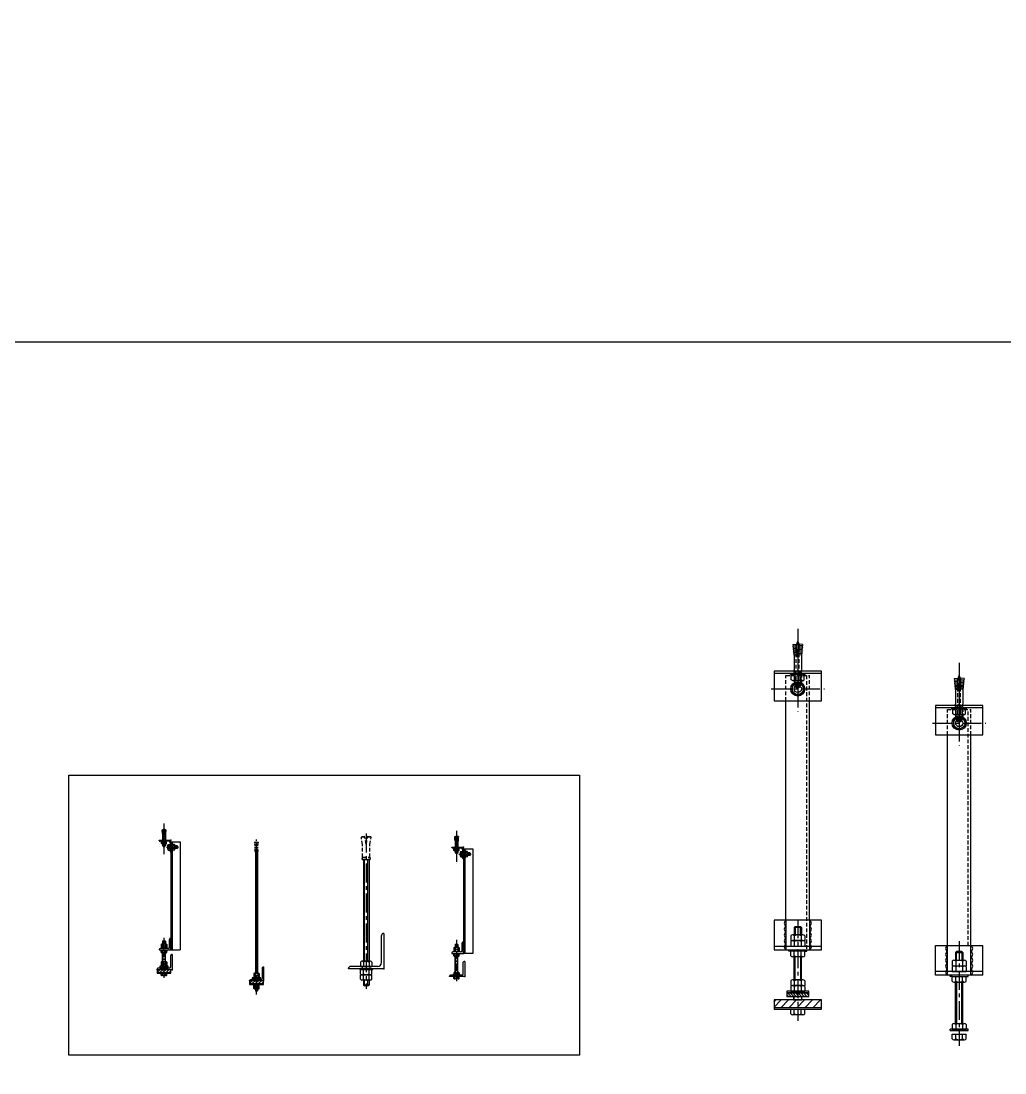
# Model space of a CAD drawing. Header units: inches. Extents: x 107967 to 757940, y -1505 to 368711.
# Drawn here: x 438283 to 480627, y 252920 to 298193 of the extents above; entities that cross this region are included whole.
import ezdxf

# ---------------------------------------------------------------- set-up
doc = ezdxf.new("R2010")
doc.units = ezdxf.units.IN
doc.header["$MEASUREMENT"] = 0
doc.linetypes.add('CENTER', pattern=[50.8, 31.75, -6.35, 6.35, -6.35])
doc.linetypes.add('HIDDEN', pattern=[9.525, 6.35, -3.175])
for name, color, linetype in [('_P11_製品寸法', 9, 'Continuous'), ('_ハッチング', 5, 'Continuous'), ('_吊下地', 40, 'Continuous'), ('_基準', 1, 'CENTER')]:
    doc.layers.add(name, color=color, linetype=linetype)
pattern_1 = [(45, (0, 0), (-2.24506, 2.24506), [])]

# ---------------------------------------------------------------- blocks, each defined once
blk = doc.blocks.new('P18FVBASE01')
at = {"layer": '_吊下地', "color": 0}
for p, q in [((-8.2, 45.4), (-2.8, 45.9)), ((-8.2, 45.4), (-7.9, 42.9)), ((-0.6, 24), (-2.8, 45.9)), ((0.2, 50.5), (-0.3, 50.5)), ((0.6, 24), (2.8, 45.9)), ((8.2, 45.4), (2.8, 45.9)), ((8.2, 45.4), (7.9, 42.9)), ((-20, 0), (30, 0)), ((-20, -1), (-20, 0)), ((-7.9, 42.9), (-2.5, 43.4)), ((-7.7, 40.6), (-2.3, 41.2)), ((-7.7, 40.6), (-7.5, 38.4)), ((-7.5, 38.4), (-2.1, 38.9)), ((-7.2, 36.1), (-1.9, 36.7)), ((-7.2, 36.1), (-7, 33.9)), ((-7, 33.9), (-1.6, 34.4)), ((-6.8, 31.7), (-1.4, 32.2)), ((-6.8, 31.7), (-6.6, 29.4)), ((-6.6, 29.4), (-1.2, 30)), ((-6.3, 27.2), (-1, 27.7)), ((-6.3, 27.2), (-6, 23.7)), ((-6, 23.7), (-6, 2)), ((-0.6, 24), (0.6, 24)), ((6.3, 27.2), (1, 27.7)), ((6.6, 29.4), (1.2, 30)), ((6.8, 31.7), (1.4, 32.2)), ((7, 33.9), (1.6, 34.4)), ((7.2, 36.1), (1.9, 36.7)), ((7.5, 38.4), (2.1, 38.9)), ((7.7, 40.6), (2.3, 41.2)), ((7.9, 42.9), (2.5, 43.4)), ((6.3, 27.2), (6, 23.7)), ((6, 23.7), (6, 2)), ((6.8, 31.7), (6.6, 29.4)), ((7.2, 36.1), (7, 33.9)), ((7.7, 40.6), (7.5, 38.4)), ((30, -50), (30, 0)), ((19.5, -4), (-17, -4)), ((12.5, -4), (-12.5, -4)), ((-12.5, -5.6), (-12.5, -4)), ((12.5, -5.6), (-12.5, -5.6)), ((-11, -14.4), (-11, -5.6)), ((11, -5.6), (-11, -5.6)), ((-9, -15.6), (-11, -14.4)), ((9, -15.6), (-9, -15.6)), ((-6, -15.6), (-6, -22.5)), ((-6, -22.5), (-4.7, -24)), ((6, -22.5), (-6, -22.5)), ((-5.5, -14.4), (-5.5, -5.6)), ((-4.7, -24), (4.7, -24)), ((-3.8, -24.5), (-3.8, -25.9)), ((-3.8, -25.9), (3.7, -25.9)), ((3.2, -24), (-3.3, -24)), ((2.6, -27.5), (-2.6, -27.5)), ((3.7, -24.5), (3.7, -25.9)), ((6, -22.5), (4.7, -24)), ((5.5, -14.4), (5.5, -5.6)), ((6, -15.6), (6, -22.5)), ((9, -15.6), (11, -14.4)), ((11, -14.4), (11, -5.6)), ((12.5, -5.6), (12.5, -4)), ((16.4, -38.8), (16.4, -21.1)), ((18.1, -18.2), (26, -18.2)), ((18.1, -24.1), (26, -24.1)), ((18.1, -35.9), (26, -35.9)), ((18.1, -41.8), (26, -41.8)), ((26, -10.5), (26, -47)), ((26, -41.8), (26, -18.2)), ((30, -7), (70, -7)), ((35, -14.9), (37.4, -14.9)), ((35, -14.9), (35, -45.1)), ((35, -45.1), (37.4, -45.1)), ((37.4, -14.9), (37.4, -45.1)), ((45.3, -18.2), (37.4, -18.2)), ((45.3, -24.1), (37.4, -24.1)), ((45.3, -35.9), (37.4, -35.9)), ((45.3, -41.8), (37.4, -41.8)), ((47, -38.8), (47, -21.1)), ((56.5, -24), (47, -24)), ((58, -25.5), (47, -25.5)), ((47, -34.5), (58, -34.5)), ((56.5, -36), (47, -36)), ((58, -25.5), (56.5, -24)), ((56.5, -36), (56.5, -24)), ((56.5, -36), (58, -34.5)), ((58, -25.5), (58, -34.5)), ((29, -50), (30, -50))]:
    blk.add_line(p, q, dxfattribs=at)
at = {"layer": '_吊下地', "color": 6, "linetype": 'HIDDEN'}
for p, q in [((-6, -1.5), (-6, 2)), ((-2.5, -24), (-2.5, 42.3)), ((2.5, -24), (2.5, 42.3)), ((6, -1.5), (6, 2)), ((-5.3, -4), (-6, -1.5)), ((-6, -1.5), (6, -1.5)), ((-5.3, -4), (-6, -4.4)), ((-6, -4.4), (-6, -15.6)), ((-6, -4.4), (6, -4.4)), ((-5.1, -4.4), (-5.3, -4)), ((-5.1, -15.6), (-5.1, -4.4)), ((-5.1, -23.6), (-5.1, -15.6)), ((5, -4.4), (5.3, -4)), ((5, -15.6), (5, -4.4)), ((5, -23.6), (5, -15.6)), ((5.3, -4), (6, -1.5)), ((5.3, -4), (6, -4.4)), ((6, -4.4), (6, -15.6))]:
    blk.add_line(p, q, dxfattribs=at)
at = {"layer": '_吊下地', "color": 0, "linetype": 'HIDDEN'}
blk.add_line((5.3, -4), (-5.3, -4), dxfattribs=at)
at = {"layer": '_吊下地', "color": 0}
for centre, radius, start, end in [((13.5, 42.3), 16, 149.2465, 178.0085), ((-13.5, 42.3), 16, 1.9915, 30.7535), ((-10.6, 41.5), 3, 343.695, 27.7436), ((-10.1, 37), 3, 343.695, 27.7436), ((-9.7, 32.5), 3, 343.695, 27.7436), ((-9.2, 28), 3, 343.695, 27.7436), ((13.5, 42.3), 16, 178.0085, 180), ((-13.5, 42.3), 16, 0, 1.9915), ((9.2, 28), 3, 152.2564, 196.305), ((9.7, 32.5), 3, 152.2564, 196.305), ((10.1, 37), 3, 152.2564, 196.305), ((10.6, 41.5), 3, 152.2564, 196.305), ((-17, -1), 3, 180, 270), ((-8.2, -11.7), 3.88, 270.0357, 315.0441), ((0, -1.8), 13.8, 246.5734, 293.4266), ((-3.3, -24.5), 0.5, 90, 180), ((0, -24.5), 4, 200.3641, 228.5904), ((0, -24.5), 4, 311.4096, 339.6359), ((3.2, -24.5), 0.5, 0, 90), ((8.2, -11.7), 3.88, 224.9559, 269.9643), ((19.8, -21.1), 3.4, 120.1731, 240.1828), ((27.4, -30), 11, 147.7935, 212.2065), ((19.8, -38.8), 3.4, 119.9952, 240.0049), ((19.5, -10.5), 6.5, 0, 90), ((43.6, -21.1), 3.4, 299.8172, 59.8269), ((36, -30), 11, 327.7935, 32.2065), ((43.6, -38.8), 3.4, 299.9951, 60.0048), ((29, -47), 3, 180, 270)]:
    blk.add_arc(centre, radius, start, end, dxfattribs=at)
for p in [(0, 2), (30, 0), (26, -30), (35, -30)]:
    blk.add_point(p, dxfattribs=at)
at = {"layer": '_基準'}
for p, q in [((0, 72.5), (0, -59.8)), ((10.4, -30), (62.7, -30))]:
    blk.add_line(p, q, dxfattribs=at)
blk = doc.blocks.new('P18FVBASE02')
at = {"layer": '_吊下地'}
h = blk.add_hatch(dxfattribs=at)
h.set_pattern_fill('ANSI31', color=6, scale=2, style=0)
h.set_pattern_definition(pattern_1)
h.paths.add_polyline_path([(18.5, 12), (0, 12), (0, 6), (18.5, 6)])
h.paths.add_polyline_path([(0, 12), (-18.5, 12), (-18.5, 6), (0, 6)])
at = {"layer": '_吊下地', "color": 0}
for p, q in [((17.5, 91), (-15.5, 91)), ((-11.8, 108.5), (-11.8, 100.6)), ((-11.8, 100.6), (11.8, 100.6)), ((-11.8, 98.9), (-11.8, 91)), ((8.8, 110.2), (-8.9, 110.2)), ((8.8, 100.6), (-8.9, 100.6)), ((-4.5, 124.5), (-6, 123)), ((-6, 123), (-6, 110.2)), ((6, 123), (-6, 123)), ((-5.9, 108.5), (-5.9, 100.6)), ((-5.9, 98.9), (-5.9, 91)), ((-4.5, 124.5), (-4.5, 110.2)), ((-4.5, 124.5), (4.5, 124.5)), ((4.5, 110.2), (4.5, 124.5)), ((6, 123), (4.5, 124.5)), ((5.9, 108.5), (5.9, 100.6)), ((5.9, 98.9), (5.9, 91)), ((6, 123), (6, 110.2)), ((11.8, 108.5), (11.8, 100.6)), ((11.8, 98.9), (11.8, 91)), ((24, 97.5), (24, 130.5)), ((30, 135), (28.5, 135)), ((30, 85), (30, 135)), ((-20, 86.5), (-20, 85)), ((-20, 85), (30, 85)), ((-15.1, 85), (15.1, 85)), ((-15.1, 82.6), (-15.1, 85)), ((-11.8, 82.6), (-15.1, 82.6)), ((-11.8, 74.7), (-11.8, 82.6)), ((11.8, 82.6), (-11.8, 82.6)), ((8.8, 73), (-8.9, 73)), ((-6, 34.2), (-6, 73)), ((-5.9, 74.7), (-5.9, 82.6)), ((-4.5, 33.2), (-4.5, 73)), ((4.5, 73), (4.5, 34.2)), ((5.9, 74.7), (5.9, 82.6)), ((6, 34.2), (6, 73)), ((11.8, 74.7), (11.8, 82.6)), ((11.8, 82.6), (15.1, 82.6)), ((15.1, 82.6), (15.1, 85)), ((29, 12.5), (29, 61.5)), ((30, 85), (70, 85)), ((35, 65), (32.5, 65)), ((35, 65), (35, 0)), ((-30, 0), (-30, 2.5)), ((35, 0), (-30, 0)), ((30, 0), (-30, 0)), ((-30, 0), (-30, -15.5)), ((22.5, 6), (-26.5, 6)), ((-11.8, 32.5), (-11.8, 24.6)), ((-11.8, 24.6), (11.8, 24.6)), ((-11.8, 22.9), (-11.8, 15)), ((-11.8, 15), (11.8, 15)), ((8.8, 34.2), (-8.9, 34.2)), ((8.8, 24.6), (-8.9, 24.6)), ((-5.9, 32.5), (-5.9, 24.6)), ((-5.9, 22.9), (-5.9, 15)), ((5.9, 32.5), (5.9, 24.6)), ((5.9, 22.9), (5.9, 15)), ((11.8, 32.5), (11.8, 24.6)), ((11.8, 22.9), (11.8, 15)), ((-30, -12.5), (30, -12.5)), ((-30, -15.5), (30, -15.5)), ((-11.8, -23.4), (-11.8, -15.5)), ((8.8, -25.1), (-8.9, -25.1)), ((-5.9, -23.4), (-5.9, -15.5)), ((5.9, -23.4), (5.9, -15.5)), ((11.8, -23.4), (11.8, -15.5)), ((30, -15.5), (30, 0))]:
    blk.add_line(p, q, dxfattribs=at)
at = {"layer": '_吊下地', "color": 6}
for p, q in [((-30, -3), (-27, 0)), ((-30, -11.9), (-18.1, 0)), ((-18.1, -12.5), (-5.6, 0)), ((6, 5.5), (-6, 5.5)), ((-6, 0.5), (6, 0.5)), ((-4.6, -12.5), (7.9, 0)), ((8.8, -12.5), (21.3, 0)), ((22.3, -12.5), (30, -4.8))]:
    blk.add_line(p, q, dxfattribs=at)
at = {"layer": '_吊下地', "color": 0}
for points in [[(-18.5, 12), (18.5, 12), (18.5, 15), (-18.5, 15)], [(-18.5, 6), (18.5, 6), (18.5, 12), (-18.5, 12)]]:
    blk.add_lwpolyline(points, close=True, dxfattribs=at)
at = {"layer": '_吊下地', "color": 6}
for points in [[(-6, 5.5), (-7, 5.5), (-7, 0.5), (-6, 0.5)], [(7, 5.5), (6, 5.5), (6, 0.5), (7, 0.5)]]:
    blk.add_lwpolyline(points, close=True, dxfattribs=at)
at = {"layer": '_吊下地', "color": 0}
for centre, radius, start, end in [((-15.5, 86.5), 4.5, 90, 180), ((-8.9, 106.8), 3.4, 29.8172, 149.8269), ((-8.9, 97.2), 3.4, 29.8172, 149.8269), ((0, 99.2), 11, 57.7935, 122.2065), ((0, 89.6), 11, 57.7935, 122.2065), ((8.8, 106.8), 3.4, 29.9951, 150.0048), ((8.8, 97.2), 3.4, 29.9951, 150.0048), ((17.5, 97.5), 6.5, 270, 0), ((28.5, 130.5), 4.5, 90, 180), ((32.7, 130), 5.67, 118.0725, 241.9275), ((32.7, 120), 5.67, 118.0725, 241.9275), ((32.7, 110), 5.67, 118.0725, 241.9275), ((32.7, 100), 5.67, 118.0725, 241.9275), ((32.7, 90), 5.67, 118.0725, 241.9275), ((-8.9, 76.4), 3.4, 210.1731, 330.1828), ((0, 84), 11, 237.7935, 302.2065), ((8.8, 76.4), 3.4, 209.9952, 330.0049), ((32.5, 61.5), 3.5, 90, 180), ((-26.5, 2.5), 3.5, 90, 180), ((-8.9, 30.8), 3.4, 29.8172, 149.8269), ((-8.9, 21.2), 3.4, 29.8172, 149.8269), ((0, 23.2), 11, 57.7935, 122.2065), ((0, 13.6), 11, 57.7935, 122.2065), ((8.8, 30.8), 3.4, 29.9951, 150.0048), ((8.8, 21.2), 3.4, 29.9951, 150.0048), ((22.5, 12.5), 6.5, 270, 0), ((-8.9, -21.7), 3.4, 210.1731, 330.1828), ((0, -14.1), 11, 237.7935, 302.2065), ((8.8, -21.7), 3.4, 209.9952, 330.0049)]:
    blk.add_arc(centre, radius, start, end, dxfattribs=at)
for p in [(0, 85), (30, 85), (35, 0)]:
    blk.add_point(p, dxfattribs=at)
at = {"layer": '_基準'}
blk.add_line((0, 136.6), (0, -35.5), dxfattribs=at)
blk = doc.blocks.new('*U313')
at = {"layer": '_吊下地'}
for p, q in [((30, 550), (30, 85)), ((35, 550), (35, 85)), ((70, 550), (70, 85))]:
    blk.add_line(p, q, dxfattribs=at)
for name, p in [('P18FVBASE01', (0, 557)), ('P18FVBASE02', (0, 0))]:
    blk.add_blockref(name, p, dxfattribs=at)
blk = doc.blocks.new('P18FVBASE03')
at = {"layer": '_吊下地', "color": 0}
for p, q in [((-8.2, 45.4), (-2.8, 45.9)), ((-8.2, 45.4), (-7.9, 42.9)), ((-0.6, 24), (-2.8, 45.9)), ((0.3, 50.5), (-0.2, 50.5)), ((0, 57.5), (0, -29.5)), ((0.6, 24), (2.8, 45.9)), ((8.2, 45.4), (2.8, 45.9)), ((8.2, 45.4), (7.9, 42.9)), ((-20, 0), (30, 0)), ((-20, -1), (-20, 0)), ((-7.9, 42.9), (-2.5, 43.4)), ((-7.7, 40.6), (-2.3, 41.2)), ((-7.7, 40.6), (-7.5, 38.4)), ((-7.5, 38.4), (-2.1, 38.9)), ((-7.2, 36.1), (-1.9, 36.7)), ((-7.2, 36.1), (-7, 33.9)), ((-7, 33.9), (-1.6, 34.4)), ((-6.8, 31.7), (-1.4, 32.2)), ((-6.8, 31.7), (-6.6, 29.4)), ((-6.6, 29.4), (-1.2, 30)), ((-6.3, 27.2), (-1, 27.7)), ((-6.3, 27.2), (-6, 23.7)), ((-6, 23.7), (-6, 2)), ((-0.6, 24), (0.6, 24)), ((6.3, 27.2), (1, 27.7)), ((6.6, 29.4), (1.2, 30)), ((6.8, 31.7), (1.4, 32.2)), ((7, 33.9), (1.6, 34.4)), ((7.2, 36.1), (1.9, 36.7)), ((7.5, 38.4), (2.1, 38.9)), ((7.7, 40.6), (2.3, 41.2)), ((7.9, 42.9), (2.5, 43.4)), ((6.3, 27.2), (6, 23.7)), ((6, 23.7), (6, 2)), ((6.8, 31.7), (6.6, 29.4)), ((7.2, 36.1), (7, 33.9)), ((7.7, 40.6), (7.5, 38.4)), ((30, -50), (30, 0)), ((19.5, -4), (-17, -4)), ((12.5, -4), (-12.5, -4)), ((-12.5, -5.6), (-12.5, -4)), ((12.5, -5.6), (-12.5, -5.6)), ((-11, -14.4), (-11, -5.6)), ((11, -5.6), (-11, -5.6)), ((-9, -15.6), (-11, -14.4)), ((9, -15.6), (-9, -15.6)), ((-6, -15.6), (-6, -22.5)), ((-6, -22.5), (-4.7, -24)), ((6, -22.5), (-6, -22.5)), ((-5.5, -14.4), (-5.5, -5.6)), ((-4.7, -24), (4.7, -24)), ((-3.8, -24.5), (-3.8, -25.9)), ((-3.8, -25.9), (3.8, -25.9)), ((3.2, -24), (-3.2, -24)), ((2.6, -27.5), (-2.6, -27.5)), ((3.8, -24.5), (3.8, -25.9)), ((6, -22.5), (4.7, -24)), ((5.5, -14.4), (5.5, -5.6)), ((6, -15.6), (6, -22.5)), ((9, -15.6), (11, -14.4)), ((11, -14.4), (11, -5.6)), ((12.5, -5.6), (12.5, -4)), ((16.4, -38.8), (16.4, -21.1)), ((18.1, -18.2), (26, -18.2)), ((18.1, -24.1), (26, -24.1)), ((18.1, -35.9), (26, -35.9)), ((18.1, -41.8), (26, -41.8)), ((26, -10.5), (26, -47)), ((26, -41.8), (26, -18.2)), ((30, -7), (70, -7)), ((35, -14.9), (37.4, -14.9)), ((35, -14.9), (35, -45.1)), ((35, -45.1), (37.4, -45.1)), ((37.4, -14.9), (37.4, -45.1)), ((45.3, -18.2), (37.4, -18.2)), ((45.3, -24.1), (37.4, -24.1)), ((45.3, -35.9), (37.4, -35.9)), ((45.3, -41.8), (37.4, -41.8)), ((47, -38.8), (47, -21.1)), ((56.5, -24), (47, -24)), ((58, -25.5), (47, -25.5)), ((47, -34.5), (58, -34.5)), ((56.5, -36), (47, -36)), ((58, -25.5), (56.5, -24)), ((56.5, -36), (56.5, -24)), ((56.5, -36), (58, -34.5)), ((58, -25.5), (58, -34.5)), ((29, -50), (30, -50))]:
    blk.add_line(p, q, dxfattribs=at)
at = {"layer": '_吊下地', "color": 6, "linetype": 'HIDDEN'}
for p, q in [((-6, -1.5), (-6, 2)), ((-2.5, -24), (-2.5, 42.3)), ((2.5, -24), (2.5, 42.3)), ((6, -1.5), (6, 2)), ((-5.3, -4), (-6, -1.5)), ((-6, -1.5), (6, -1.5)), ((-5.3, -4), (-6, -4.4)), ((-6, -4.4), (-6, -15.6)), ((-6, -4.4), (6, -4.4)), ((-5.1, -4.4), (-5.3, -4)), ((-5.1, -15.6), (-5.1, -4.4)), ((-5.1, -23.6), (-5.1, -15.6)), ((5, -4.4), (5.3, -4)), ((5, -15.6), (5, -4.4)), ((5, -23.6), (5, -15.6)), ((5.3, -4), (6, -1.5)), ((5.3, -4), (6, -4.4)), ((6, -4.4), (6, -15.6))]:
    blk.add_line(p, q, dxfattribs=at)
at = {"layer": '_吊下地', "color": 0, "linetype": 'HIDDEN'}
blk.add_line((5.3, -4), (-5.3, -4), dxfattribs=at)
at = {"layer": '_吊下地', "color": 0}
for centre, radius, start, end in [((13.5, 42.3), 16, 149.2465, 178.0085), ((-13.5, 42.3), 16, 1.9915, 30.7535), ((-10.6, 41.5), 3, 343.695, 27.7436), ((-10.1, 37), 3, 343.695, 27.7436), ((-9.7, 32.5), 3, 343.695, 27.7436), ((-9.2, 28), 3, 343.695, 27.7436), ((13.5, 42.3), 16, 178.0085, 180), ((-13.5, 42.3), 16, 0, 1.9915), ((9.2, 28), 3, 152.2564, 196.305), ((9.7, 32.5), 3, 152.2564, 196.305), ((10.1, 37), 3, 152.2564, 196.305), ((10.6, 41.5), 3, 152.2564, 196.305), ((-17, -1), 3, 180, 270), ((-8.2, -11.7), 3.88, 270.0357, 315.0441), ((0, -1.8), 13.8, 246.5734, 293.4266), ((-3.2, -24.5), 0.5, 90, 180), ((0, -24.5), 4, 200.3641, 228.5904), ((0, -24.5), 4, 311.4096, 339.6359), ((3.2, -24.5), 0.5, 0, 90), ((8.2, -11.7), 3.88, 224.9559, 269.9643), ((19.8, -21.1), 3.4, 120.1731, 240.1828), ((27.4, -30), 11, 147.7935, 212.2065), ((19.8, -38.8), 3.4, 119.9952, 240.0049), ((19.5, -10.5), 6.5, 0, 90), ((43.6, -21.1), 3.4, 299.8172, 59.8269), ((36, -30), 11, 327.7935, 32.2065), ((43.6, -38.8), 3.4, 299.9951, 60.0048), ((29, -47), 3, 180, 270)]:
    blk.add_arc(centre, radius, start, end, dxfattribs=at)
for p in [(0, 0), (30, 0), (26, -30), (35, -30)]:
    blk.add_point(p, dxfattribs=at)
at = {"layer": '_基準'}
for p, q in [((0, 70), (0, -70)), ((10.4, -30), (62.7, -30))]:
    blk.add_line(p, q, dxfattribs=at)
blk = doc.blocks.new('FVBASE04')
at = {"layer": '_吊下地', "color": 0}
for p, q in [((-4.5, 140), (-6, 138.5)), ((-6, 138.5), (-6, 125.2)), ((6, 138.5), (-6, 138.5)), ((-4.5, 140), (-4.5, 125.2)), ((-4.5, 140), (4.5, 140)), ((4.5, 125.2), (4.5, 140)), ((6, 138.5), (4.5, 140)), ((6, 138.5), (6, 125.2)), ((24, 112.5), (24, 145.5)), ((30, 150), (28.5, 150)), ((30, 100), (30, 150)), ((-20, 101.5), (-20, 100)), ((-20, 100), (30, 100)), ((17.5, 106), (-15.5, 106)), ((-15.1, 100), (15.1, 100)), ((-15.1, 97.6), (-15.1, 100)), ((-11.8, 97.6), (-15.1, 97.6)), ((-11.8, 123.5), (-11.8, 115.6)), ((11.8, 115.6), (-11.8, 115.6)), ((-11.8, 113.9), (-11.8, 106)), ((11.8, 106), (-11.8, 106)), ((-11.8, 89.7), (-11.8, 97.6)), ((11.8, 97.6), (-11.8, 97.6)), ((8.8, 125.2), (-8.9, 125.2)), ((8.8, 115.6), (-8.9, 115.6)), ((-5.9, 123.5), (-5.9, 115.6)), ((-5.9, 113.9), (-5.9, 106)), ((-5.9, 89.7), (-5.9, 97.6)), ((5.9, 123.5), (5.9, 115.6)), ((5.9, 113.9), (5.9, 106)), ((5.9, 89.7), (5.9, 97.6)), ((11.8, 123.5), (11.8, 115.6)), ((11.8, 113.9), (11.8, 106)), ((11.8, 89.7), (11.8, 97.6)), ((11.8, 97.6), (15.1, 97.6)), ((15.1, 97.6), (15.1, 100)), ((70, 100), (30, 100)), ((8.8, 88), (-8.9, 88)), ((-6, 18), (-6, 88)), ((-4.5, 18), (-4.5, 88)), ((4.5, 88), (4.5, 18)), ((6, 18), (6, 88)), ((29, 12.5), (29, 61.5)), ((35, 65), (32.5, 65)), ((35, 65), (35, 0)), ((-30, 0), (-30, 2.5)), ((35, 0), (-30, 0)), ((22.5, 6), (-26.5, 6)), ((-15.1, 8.4), (15.1, 8.4)), ((-15.1, 6), (-15.1, 8.4)), ((15.1, 6), (-15.1, 6)), ((-11.8, 16.3), (-11.8, 8.4)), ((11.8, 8.4), (-11.8, 8.4)), ((8.8, 18), (-8.9, 18)), ((-5.9, 16.3), (-5.9, 8.4)), ((5.9, 16.3), (5.9, 8.4)), ((11.8, 16.3), (11.8, 8.4)), ((15.1, 6), (15.1, 8.4)), ((-11.8, -7.9), (-11.8, 0)), ((8.8, -9.6), (-8.9, -9.6)), ((-5.9, -7.9), (-5.9, 0)), ((5.9, -7.9), (5.9, 0)), ((11.8, -7.9), (11.8, 0))]:
    blk.add_line(p, q, dxfattribs=at)
for centre, radius, start, end in [((28.5, 145.5), 4.5, 90, 180), ((32.7, 145), 5.67, 118.0725, 241.9275), ((32.7, 135), 5.67, 118.0725, 241.9275), ((-15.5, 101.5), 4.5, 90, 180), ((-8.9, 121.8), 3.4, 29.8172, 149.8269), ((-8.9, 112.2), 3.4, 29.8172, 149.8269), ((0, 114.2), 11, 57.7935, 122.2065), ((0, 104.6), 11, 57.7935, 122.2065), ((8.8, 121.8), 3.4, 29.9951, 150.0048), ((8.8, 112.2), 3.4, 29.9951, 150.0048), ((17.5, 112.5), 6.5, 270, 0), ((32.7, 125), 5.67, 118.0725, 241.9275), ((32.7, 115), 5.67, 118.0725, 241.9275), ((32.7, 105), 5.67, 118.0725, 241.9275), ((-8.9, 91.4), 3.4, 210.1731, 330.1828), ((0, 99), 11, 237.7935, 302.2065), ((8.8, 91.4), 3.4, 209.9952, 330.0049), ((32.5, 61.5), 3.5, 90, 180), ((-26.5, 2.5), 3.5, 90, 180), ((-8.9, 14.6), 3.4, 29.8172, 149.8269), ((0, 7), 11, 57.7935, 122.2065), ((8.8, 14.6), 3.4, 29.9951, 150.0048), ((22.5, 12.5), 6.5, 270, 0), ((-8.9, -6.2), 3.4, 210.1731, 330.1828), ((0, 1.4), 11, 237.7935, 302.2065), ((8.8, -6.2), 3.4, 209.9952, 330.0049)]:
    blk.add_arc(centre, radius, start, end, dxfattribs=at)
for p in [(0, 97.6), (30, 100), (0, 0), (35, 0)]:
    blk.add_point(p, dxfattribs=at)
at = {"layer": '_基準'}
blk.add_line((0, 157.6), (0, -20), dxfattribs=at)
blk = doc.blocks.new('*U316')
at = {"layer": '_吊下地'}
for p, q in [((30, 550), (30, 100)), ((35, 550), (35, 100)), ((70, 550), (70, 100))]:
    blk.add_line(p, q, dxfattribs=at)
for name, p in [('P18FVBASE03', (0, 557)), ('FVBASE04', (0, 0))]:
    blk.add_blockref(name, p, dxfattribs=at)
blk = doc.blocks.new('FVBASE05')
at = {"layer": '_吊下地', "color": 0, "linetype": 'HIDDEN'}
for p, q in [((-8.2, 37.8), (-7.4, 39)), ((-8.2, 37.8), (-2.6, 38.8)), ((-6, 25.5), (-8.2, 37.8)), ((-7.4, 39), (-2.7, 39.8)), ((-7, 1), (7, 1)), ((-7, 0), (-7, 1)), ((-6, 4), (-6, 25.5)), ((-6, 4), (6, 4)), ((-0.3, 26), (-2.7, 39.8)), ((-0.3, 26), (0.3, 26)), ((0.3, 26), (2.7, 39.8)), ((2.6, 38.8), (8.2, 37.8)), ((2.7, 39.8), (7.4, 39)), ((6, 25.5), (8.2, 37.8)), ((6, 4), (6, 25.5)), ((7, 0), (7, 1)), ((7.4, 39), (8.2, 37.8))]:
    blk.add_line(p, q, dxfattribs=at)
at = {"layer": '_吊下地', "color": 0}
blk.add_line((-7, 0), (7, 0), dxfattribs=at)
at = {"layer": '_吊下地', "color": 0, "linetype": 'HIDDEN'}
for centre, start, end in [((-11.6, 4.2), 325.2699, 357.8602), ((11.6, 4.2), 182.1398, 214.7301)]:
    blk.add_arc(centre, 5.64, start, end, dxfattribs=at)
blk = doc.blocks.new('FVBASE06')
at = {"layer": '_吊下地'}
h = blk.add_hatch(dxfattribs=at)
h.set_pattern_fill('ANSI31', color=6, scale=2, style=0)
h.set_pattern_definition(pattern_1)
h.paths.add_polyline_path([(18.5, 10), (0, 10), (0, 4), (18.5, 4)])
h.paths.add_polyline_path([(0, 10), (-18.5, 10), (-18.5, 4), (0, 4)])
at = {"layer": '_吊下地', "color": 0}
for p, q in [((26, 10.5), (26, 56.5)), ((30, 60), (29.5, 60)), ((30, 60), (30, 0)), ((-30, 0), (-30, 0.5)), ((30, 0), (-30, 0)), ((30, 0), (-30, 0)), ((-30, 0), (-30, -15.5)), ((19.5, 4), (-26.5, 4)), ((-11.8, 30.5), (-11.8, 22.6)), ((-11.8, 22.6), (11.8, 22.6)), ((-11.8, 20.9), (-11.8, 13)), ((-11.8, 13), (11.8, 13)), ((8.8, 32.2), (-8.9, 32.2)), ((8.8, 22.6), (-8.9, 22.6)), ((6, 4), (-6, 4)), ((-6, 0), (6, 0)), ((-5.9, 30.5), (-5.9, 22.6)), ((-5.9, 20.9), (-5.9, 13)), ((5.9, 30.5), (5.9, 22.6)), ((5.9, 20.9), (5.9, 13)), ((11.8, 30.5), (11.8, 22.6)), ((11.8, 20.9), (11.8, 13)), ((30, -15.5), (30, 0)), ((-30, -12.5), (30, -12.5)), ((-30, -15.5), (30, -15.5)), ((-11.8, -23.4), (-11.8, -15.5)), ((-11.8, -33), (-11.8, -25.1)), ((-11.8, -25.1), (11.8, -25.1)), ((8.8, -25.1), (-8.9, -25.1)), ((8.8, -34.7), (-8.9, -34.7)), ((-5.9, -23.4), (-5.9, -15.5)), ((-5.9, -33), (-5.9, -25.1)), ((-4.8, -34.7), (-4.8, -43.7)), ((4.8, -43.7), (-4.8, -43.7)), ((-4.8, -43.7), (-2.9, -44.7)), ((-2.9, -44.7), (-2.9, -34.7)), ((2.9, -44.7), (-2.9, -44.7)), ((2.9, -44.7), (2.9, -34.7)), ((2.9, -44.7), (4.8, -43.7)), ((4.8, -34.7), (4.8, -43.7)), ((5.9, -23.4), (5.9, -15.5)), ((5.9, -33), (5.9, -25.1)), ((11.8, -23.4), (11.8, -15.5)), ((11.8, -33), (11.8, -25.1))]:
    blk.add_line(p, q, dxfattribs=at)
at = {"layer": '_吊下地', "color": 6}
for p, q in [((-30, -3), (-27, 0)), ((-30, -11.9), (-18.1, 0)), ((-18.1, -12.5), (-5.6, 0)), ((-4.6, -12.5), (7.9, 0)), ((8.8, -12.5), (21.3, 0)), ((22.3, -12.5), (30, -4.8))]:
    blk.add_line(p, q, dxfattribs=at)
at = {"layer": '_吊下地', "color": 0}
for points in [[(-18.5, 10), (18.5, 10), (18.5, 13), (-18.5, 13)], [(-18.5, 4), (18.5, 4), (18.5, 10), (-18.5, 10)]]:
    blk.add_lwpolyline(points, close=True, dxfattribs=at)
at = {"layer": '_吊下地', "color": 6}
for points in [[(-6, 4), (-7, 4), (-7, 0), (-6, 0)], [(7, 4), (6, 4), (6, 0), (7, 0)]]:
    blk.add_lwpolyline(points, close=True, dxfattribs=at)
at = {"layer": '_吊下地', "color": 0}
for centre, radius, start, end in [((29.5, 56.5), 3.5, 90, 180), ((-26.5, 0.5), 3.5, 90, 180), ((-8.9, 28.8), 3.4, 29.8172, 149.8269), ((-8.9, 19.2), 3.4, 29.8172, 149.8269), ((0, 21.2), 11, 57.7935, 122.2065), ((0, 11.6), 11, 57.7935, 122.2065), ((8.8, 28.8), 3.4, 29.9951, 150.0048), ((8.8, 19.2), 3.4, 29.9951, 150.0048), ((19.5, 10.5), 6.5, 270, 0), ((-8.9, -21.7), 3.4, 210.1731, 330.1828), ((-8.9, -31.3), 3.4, 210.1731, 330.1828), ((0, -14.1), 11, 237.7935, 302.2065), ((0, -23.7), 11, 237.7935, 302.2065), ((8.8, -21.7), 3.4, 209.9952, 330.0049), ((8.8, -31.3), 3.4, 209.9952, 330.0049)]:
    blk.add_arc(centre, radius, start, end, dxfattribs=at)
blk.add_point((30, 0), dxfattribs=at)
blk = doc.blocks.new('*U314')
at = {"layer": '_吊下地'}
for p, q in [((-4.8, 557), (-4.8, 32.2)), ((-2.9, 32.2), (-2.9, 557)), ((2.9, 32.2), (2.9, 557)), ((4.8, 557), (4.8, 32.2))]:
    blk.add_line(p, q, dxfattribs=at)
at = {"layer": '_基準'}
blk.add_line((0, -59.1), (0, 607.3), dxfattribs=at)
at = {"layer": '_吊下地'}
for name, p in [('FVBASE05', (0, 557)), ('FVBASE06', (0, 0))]:
    blk.add_blockref(name, p, dxfattribs=at)
blk = doc.blocks.new('FVBASE07')
at = {"layer": '_吊下地', "color": 0, "linetype": 'HIDDEN'}
for p, q in [((-8.2, 37.8), (-7.4, 39)), ((-8.2, 37.8), (-2.6, 38.8)), ((-6, 25.5), (-8.2, 37.8)), ((-7.4, 39), (-2.7, 39.8)), ((-0.3, 26), (-2.7, 39.8)), ((0.3, 26), (2.7, 39.8)), ((2.6, 38.8), (8.2, 37.8)), ((2.7, 39.8), (7.4, 39)), ((6, 25.5), (8.2, 37.8)), ((7.4, 39), (8.2, 37.8)), ((-6, 4), (-6, 25.5)), ((-0.3, 26), (0.3, 26)), ((6, 4), (6, 25.5)), ((-7, 1), (7, 1)), ((-7, 0), (-7, 1)), ((-6, 4), (6, 4)), ((7, 0), (7, 1))]:
    blk.add_line(p, q, dxfattribs=at)
at = {"layer": '_吊下地', "color": 0}
blk.add_line((-7, 0), (7, 0), dxfattribs=at)
at = {"layer": '_吊下地', "color": 0, "linetype": 'HIDDEN'}
for centre, start, end in [((-11.6, 4.2), 325.2699, 357.8602), ((11.6, 4.2), 182.1398, 214.7301)]:
    blk.add_arc(centre, 5.64, start, end, dxfattribs=at)
blk = doc.blocks.new('FVBASE08')
at = {"layer": '_吊下地', "color": 0}
for p, q in [((-9.5, 11.3), (-9.5, 4)), ((-9.5, 4), (9.5, 4)), ((6.6, 4), (-8.9, 4)), ((7.1, 13), (-7.3, 13)), ((6, 4), (-6, 4)), ((-6, 0), (6, 0)), ((-4.7, 11.3), (-4.7, 4)), ((4.8, 11.3), (4.8, 4)), ((9.5, 11.3), (9.5, 4)), ((-9.5, -8.3), (-9.5, -1)), ((-9.5, -1), (9.5, -1)), ((-9.5, -17.3), (-9.5, -10)), ((-9.5, -10), (9.5, -10)), ((8.8, -10), (-8.9, -10)), ((-4.7, -8.3), (-4.7, -1)), ((-4.7, -17.3), (-4.7, -10)), ((4.8, -8.3), (4.8, -1)), ((4.8, -17.3), (4.8, -10)), ((9.5, -8.3), (9.5, -1)), ((9.5, -17.3), (9.5, -10)), ((7.1, -19), (-7.3, -19)), ((-4.8, -19), (-4.8, -28)), ((4.8, -28), (-4.8, -28)), ((-4.8, -28), (-2.9, -29)), ((-2.9, -29), (-2.9, -19)), ((2.9, -29), (-2.9, -29)), ((2.9, -29), (2.9, -19)), ((2.9, -29), (4.8, -28)), ((4.8, -19), (4.8, -28))]:
    blk.add_line(p, q, dxfattribs=at)
for points in [[(-11, -1), (11, -1), (11, 0), (-11, 0)], [(-6, 4), (-7, 4), (-7, 0), (-6, 0)], [(7, 4), (6, 4), (6, 0), (7, 0)]]:
    blk.add_lwpolyline(points, close=True, dxfattribs=at)
for centre, radius, start, end in [((-7.1, 10.5), 2.51, 18.5848, 160.974), ((0, 5.5), 7.49, 50.6124, 129.3876), ((7.1, 10.5), 2.51, 18.8053, 161.1947), ((-7.1, -7.5), 2.51, 199.026, 341.4152), ((-7.1, -16.5), 2.51, 199.026, 341.4152), ((0, -2.5), 7.49, 230.6124, 309.3876), ((0, -11.5), 7.49, 230.6124, 309.3876), ((7.1, -7.5), 2.51, 198.8053, 341.1947), ((7.1, -16.5), 2.51, 198.8053, 341.1947)]:
    blk.add_arc(centre, radius, start, end, dxfattribs=at)
blk = doc.blocks.new('*U315')
at = {"layer": '_吊下地'}
for p, q in [((-4.8, 185), (-4.8, 54.2)), ((-2.9, 54.2), (-2.9, 185)), ((2.9, 54.2), (2.9, 185)), ((4.8, 185), (4.8, 54.2)), ((-4.8, 54.2), (-4.8, 13)), ((-2.9, 13), (-2.9, 54.2)), ((2.9, 14.2), (2.9, 60)), ((2.9, 13), (2.9, 54.2)), ((4.8, 60), (4.8, 14.2)), ((4.8, 54.2), (4.8, 13)), ((26, 10.5), (26, 56.5)), ((30, 60), (29.5, 60)), ((30, 60), (30, 0)), ((30, 0), (-30, 0)), ((30, 0), (-30, 0)), ((19.5, 4), (-26.5, 4))]:
    blk.add_line(p, q, dxfattribs=at)
at = {"layer": '_吊下地', "color": 0}
for p, q in [((-4.8, 60), (-4.8, 14.2)), ((-2.9, 14.2), (-2.9, 60)), ((-30, 0), (-30, 0.5))]:
    blk.add_line(p, q, dxfattribs=at)
at = {"layer": '_吊下地'}
for centre, radius, start, end in [((29.5, 56.5), 3.5, 90, 180), ((-26.5, 0.5), 3.5, 90, 180), ((19.5, 10.5), 6.5, 270, 0)]:
    blk.add_arc(centre, radius, start, end, dxfattribs=at)
blk.add_point((30, 0), dxfattribs=at)
at = {"layer": '_基準'}
blk.add_line((0, 229), (0, -34), dxfattribs=at)
at = {"layer": '_吊下地'}
for name, p in [('FVBASE07', (0, 185)), ('FVBASE08', (0, 0))]:
    blk.add_blockref(name, p, dxfattribs=at)
blk = doc.blocks.new('FVBASE20')
at = {"layer": '_吊下地'}
h = blk.add_hatch(dxfattribs=at)
h.set_pattern_fill('ANSI31', color=6, scale=2, angle=90, style=0)
h.set_pattern_definition([(135, (0, 0), (-2.24506, -2.24506), [])])
h.paths.add_polyline_path([(18.5, 12), (0, 12), (0, 6), (18.5, 6)])
h.paths.add_polyline_path([(0, 12), (-18.5, 12), (-18.5, 6), (0, 6)])
at = {"layer": '_吊下地', "color": 0}
for p, q in [((40, 135), (-40, 135)), ((-40, 135), (-40, 85)), ((-20, 135), (-20, 85)), ((20, 135), (20, 85)), ((40, 85), (40, 135)), ((-11.8, 108.5), (-11.8, 100.6)), ((8.8, 110.2), (-8.9, 110.2)), ((-4.5, 124.5), (-6, 123)), ((-6, 123), (-6, 110.2)), ((6, 123), (-6, 123)), ((-5.9, 108.5), (-5.9, 100.6)), ((-4.5, 124.5), (-4.5, 110.2)), ((-4.5, 124.5), (4.5, 124.5)), ((4.5, 110.2), (4.5, 124.5)), ((6, 123), (4.5, 124.5)), ((5.9, 108.5), (5.9, 100.6)), ((6, 123), (6, 110.2)), ((11.8, 108.5), (11.8, 100.6)), ((-40, 91), (40, 91)), ((-11.8, 100.6), (11.8, 100.6)), ((-11.8, 98.9), (-11.8, 91)), ((8.8, 100.6), (-8.9, 100.6)), ((-5.9, 98.9), (-5.9, 91)), ((5.9, 98.9), (5.9, 91)), ((11.8, 98.9), (11.8, 91)), ((-40, 85), (40, 85)), ((-15.1, 85), (15.1, 85)), ((-15.1, 82.6), (-15.1, 85)), ((-11.8, 82.6), (-15.1, 82.6)), ((-11.8, 74.7), (-11.8, 82.6)), ((11.8, 82.6), (-11.8, 82.6)), ((8.8, 73), (-8.9, 73)), ((-6, 34.2), (-6, 73)), ((-5.9, 74.7), (-5.9, 82.6)), ((-4.5, 33.2), (-4.5, 73)), ((4.5, 73), (4.5, 34.2)), ((5.9, 74.7), (5.9, 82.6)), ((6, 34.2), (6, 73)), ((11.8, 74.7), (11.8, 82.6)), ((11.8, 82.6), (15.1, 82.6)), ((15.1, 82.6), (15.1, 85)), ((-11.8, 32.5), (-11.8, 24.6)), ((-11.8, 24.6), (11.8, 24.6)), ((-11.8, 22.9), (-11.8, 15)), ((8.8, 34.2), (-8.9, 34.2)), ((8.8, 24.6), (-8.9, 24.6)), ((-5.9, 32.5), (-5.9, 24.6)), ((-5.9, 22.9), (-5.9, 15)), ((5.9, 32.5), (5.9, 24.6)), ((5.9, 22.9), (5.9, 15)), ((11.8, 32.5), (11.8, 24.6)), ((11.8, 22.9), (11.8, 15)), ((40, 0), (-40, 0)), ((-40, 0), (-40, -15.5)), ((-11.8, 15), (11.8, 15)), ((-40, -12.5), (40, -12.5)), ((-40, -15.5), (40, -15.5)), ((-11.8, -23.4), (-11.8, -15.5)), ((-5.9, -23.4), (-5.9, -15.5)), ((5.9, -23.4), (5.9, -15.5)), ((11.8, -23.4), (11.8, -15.5)), ((40, -15.5), (40, 0)), ((8.8, -25.1), (-8.9, -25.1))]:
    blk.add_line(p, q, dxfattribs=at)
at = {"layer": '_吊下地', "color": 6}
for p, q in [((-40, -3), (-37, 0)), ((-40, -11.9), (-28.1, 0)), ((-28.1, -12.5), (-15.6, 0)), ((-14.6, -12.5), (-2.1, 0)), ((6, 5.5), (-6, 5.5)), ((-6, 0.5), (6, 0.5)), ((-1.2, -12.5), (11.3, 0)), ((12.3, -12.5), (24.8, 0)), ((25.8, -12.5), (38.3, 0)), ((39.3, -12.5), (40, -11.8))]:
    blk.add_line(p, q, dxfattribs=at)
at = {"layer": '_吊下地', "color": 0}
for points in [[(-18.5, 12), (18.5, 12), (18.5, 15), (-18.5, 15)], [(-18.5, 6), (18.5, 6), (18.5, 12), (-18.5, 12)]]:
    blk.add_lwpolyline(points, close=True, dxfattribs=at)
at = {"layer": '_吊下地', "color": 6}
for points in [[(-6, 5.5), (-7, 5.5), (-7, 0.5), (-6, 0.5)], [(7, 5.5), (6, 5.5), (6, 0.5), (7, 0.5)]]:
    blk.add_lwpolyline(points, close=True, dxfattribs=at)
at = {"layer": '_吊下地', "color": 0}
for centre, radius, start, end in [((-17.3, 130), 5.67, 118.0725, 241.9275), ((-17.3, 120), 5.67, 118.0725, 241.9275), ((17.3, 130), 5.67, 298.0725, 61.9275), ((17.3, 120), 5.67, 298.0725, 61.9275), ((-17.3, 110), 5.67, 118.0725, 241.9275), ((-8.9, 106.8), 3.4, 29.8172, 149.8269), ((0, 99.2), 11, 57.7935, 122.2065), ((8.8, 106.8), 3.4, 29.9951, 150.0048), ((17.3, 110), 5.67, 298.0725, 61.9275), ((-17.3, 100), 5.67, 118.0725, 241.9275), ((-17.3, 90), 5.67, 118.0725, 241.9275), ((-8.9, 97.2), 3.4, 29.8172, 149.8269), ((0, 89.6), 11, 57.7935, 122.2065), ((8.8, 97.2), 3.4, 29.9951, 150.0048), ((17.3, 100), 5.67, 298.0725, 61.9275), ((17.3, 90), 5.67, 298.0725, 61.9275), ((-8.9, 76.4), 3.4, 210.1731, 330.1828), ((0, 84), 11, 237.7935, 302.2065), ((8.8, 76.4), 3.4, 209.9952, 330.0049), ((-8.9, 30.8), 3.4, 29.8172, 149.8269), ((-8.9, 21.2), 3.4, 29.8172, 149.8269), ((0, 23.2), 11, 57.7935, 122.2065), ((0, 13.6), 11, 57.7935, 122.2065), ((8.8, 30.8), 3.4, 29.9951, 150.0048), ((8.8, 21.2), 3.4, 29.9951, 150.0048), ((-8.9, -21.7), 3.4, 210.1731, 330.1828), ((0, -14.1), 11, 237.7935, 302.2065), ((8.8, -21.7), 3.4, 209.9952, 330.0049)]:
    blk.add_arc(centre, radius, start, end, dxfattribs=at)
for p in [(0, 135), (0, 85)]:
    blk.add_point(p, dxfattribs=at)
at = {"layer": '_基準'}
blk.add_line((0, 136.6), (0, -35.5), dxfattribs=at)
blk = doc.blocks.new('FVBASE21')
at = {"layer": '_吊下地', "color": 0}
for p, q in [((0, 57.5), (0, -29.5)), ((-8.2, 45.4), (-2.8, 45.9)), ((-8.2, 45.4), (-7.9, 42.9)), ((-7.9, 42.9), (-2.5, 43.4)), ((-7.7, 40.6), (-2.3, 41.2)), ((-7.7, 40.6), (-7.5, 38.4)), ((-7.5, 38.4), (-2.1, 38.9)), ((-7.2, 36.1), (-1.9, 36.7)), ((-7.2, 36.1), (-7, 33.9)), ((-0.6, 24), (-2.8, 45.9)), ((-0.3, 50.5), (0.2, 50.5)), ((0.6, 24), (2.8, 45.9)), ((7.2, 36.1), (1.9, 36.7)), ((7.5, 38.4), (2.1, 38.9)), ((7.7, 40.6), (2.3, 41.2)), ((7.9, 42.9), (2.5, 43.4)), ((8.2, 45.4), (2.8, 45.9)), ((7.2, 36.1), (7, 33.9)), ((7.7, 40.6), (7.5, 38.4)), ((8.2, 45.4), (7.9, 42.9)), ((-7, 33.9), (-1.6, 34.4)), ((-6.8, 31.7), (-1.4, 32.2)), ((-6.8, 31.7), (-6.6, 29.4)), ((-6.6, 29.4), (-1.2, 30)), ((-6.3, 27.2), (-1, 27.7)), ((-6.3, 27.2), (-6, 23.7)), ((-6, 23.7), (-6, 2)), ((0.6, 24), (-0.6, 24)), ((6.3, 27.2), (1, 27.7)), ((6.6, 29.4), (1.2, 30)), ((6.8, 31.7), (1.4, 32.2)), ((7, 33.9), (1.6, 34.4)), ((6.3, 27.2), (6, 23.7)), ((6, 23.7), (6, 2)), ((6.8, 31.7), (6.6, 29.4)), ((40, 0), (-40, 0)), ((-40, 0), (-40, -50)), ((40, -50), (40, 0)), ((40, -4), (-40, -4)), ((-12.5, -4), (12.5, -4)), ((-12.5, -5.6), (-12.5, -4)), ((-12.5, -5.6), (12.5, -5.6)), ((-11, -14.4), (-11, -5.6)), ((-11, -5.6), (11, -5.6)), ((-9, -15.6), (-11, -14.4)), ((-9, -15.6), (9, -15.6)), ((-6, -15.6), (-6, -22.5)), ((-5.5, -14.4), (-5.5, -5.6)), ((5.5, -14.4), (5.5, -5.6)), ((6, -15.6), (6, -22.5)), ((9, -15.6), (11, -14.4)), ((11, -14.4), (11, -5.6)), ((12.5, -5.6), (12.5, -4)), ((0, -19), (-9.5, -24.5)), ((-9.5, -24.5), (-9.5, -35.5)), ((-9.5, -35.5), (0, -41)), ((-6, -22.5), (6, -22.5)), ((-6, -22.5), (-4.7, -24)), ((4.7, -24), (-4.7, -24)), ((-3.8, -24.5), (-3.8, -25.9)), ((3.7, -25.9), (-3.8, -25.9)), ((-3.3, -24), (3.2, -24)), ((-2.6, -27.5), (2.6, -27.5)), ((0, -19), (9.5, -24.5)), ((9.5, -35.5), (0, -41)), ((3.7, -24.5), (3.7, -25.9)), ((6, -22.5), (4.7, -24)), ((9.5, -24.5), (9.5, -35.5)), ((-40, -50), (40, -50))]:
    blk.add_line(p, q, dxfattribs=at)
at = {"layer": '_吊下地', "color": 6, "linetype": 'HIDDEN'}
for p, q in [((-2.5, -24), (-2.5, 42.3)), ((2.5, -24), (2.5, 42.3)), ((-6, -1.5), (-6, 2)), ((6, -1.5), (6, 2)), ((-20, -7), (20, -7)), ((-20, -50), (-20, -7)), ((-5.3, -4), (-6, -1.5)), ((6, -1.5), (-6, -1.5)), ((-5.3, -4), (-6, -4.4)), ((-6, -4.4), (-6, -15.6)), ((6, -4.4), (-6, -4.4)), ((-5.1, -4.4), (-5.3, -4)), ((-5.1, -15.6), (-5.1, -4.4)), ((-5.1, -23.6), (-5.1, -15.6)), ((5, -4.4), (5.3, -4)), ((5, -15.6), (5, -4.4)), ((5, -23.6), (5, -15.6)), ((5.3, -4), (6, -1.5)), ((5.3, -4), (6, -4.4)), ((6, -4.4), (6, -15.6)), ((20, -50), (20, -7))]:
    blk.add_line(p, q, dxfattribs=at)
at = {"layer": '_吊下地', "color": 0, "linetype": 'HIDDEN'}
blk.add_line((-5.3, -4), (5.3, -4), dxfattribs=at)
at = {"layer": '_吊下地', "color": 0}
for radius in [12, 9.5, 6]:
    blk.add_circle((0, -30), radius, dxfattribs=at)
for centre, radius, start, end in [((-10.6, 41.5), 3, 343.695, 27.7436), ((-10.1, 37), 3, 343.695, 27.7436), ((13.5, 42.3), 16, 149.2465, 178.0085), ((13.5, 42.3), 16, 178.0085, 180), ((-13.5, 42.3), 16, 1.9915, 30.7535), ((-13.5, 42.3), 16, 0, 1.9915), ((10.1, 37), 3, 152.2564, 196.305), ((10.6, 41.5), 3, 152.2564, 196.305), ((-9.7, 32.5), 3, 343.695, 27.7436), ((-9.2, 28), 3, 343.695, 27.7436), ((9.2, 28), 3, 152.2564, 196.305), ((9.7, 32.5), 3, 152.2564, 196.305), ((-8.2, -11.7), 3.88, 270.0357, 315.0441), ((0, -1.8), 13.8, 246.5734, 293.4266), ((8.2, -11.7), 3.88, 224.9559, 269.9643), ((-3.3, -24.5), 0.5, 90, 180), ((0, -24.5), 4, 200.3641, 228.5904), ((0, -24.5), 4, 311.4096, 339.6359), ((3.2, -24.5), 0.5, 0, 90)]:
    blk.add_arc(centre, radius, start, end, dxfattribs=at)
for p in [(0, 2), (0, -30)]:
    blk.add_point(p, dxfattribs=at)
at = {"layer": '_基準'}
for p, q in [((0, 72), (0, -68)), ((-45, -30), (45, -30))]:
    blk.add_line(p, q, dxfattribs=at)
blk = doc.blocks.new('*U330')
at = {"layer": '_吊下地', "color": 6, "linetype": 'HIDDEN'}
blk.add_line((15, 550), (15, 85), dxfattribs=at)
at = {"layer": '_吊下地'}
for p, q in [((-20, 135), (-20, 507)), ((20, 135), (20, 507))]:
    blk.add_line(p, q, dxfattribs=at)
for name, p in [('FVBASE21', (0, 557)), ('FVBASE20', (0, 0))]:
    blk.add_blockref(name, p, dxfattribs=at)
blk = doc.blocks.new('FVBASE22')
at = {"layer": '_吊下地', "color": 0}
for p, q in [((-40, 150), (40, 150)), ((-40, 100), (-40, 150)), ((-20, 100), (-20, 150)), ((20, 100), (20, 150)), ((40, 100), (40, 150)), ((-8.8, 125.2), (8.9, 125.2)), ((-6, 138.5), (-4.5, 140)), ((-6, 138.5), (-6, 125.2)), ((-6, 138.5), (6, 138.5)), ((-4.5, 125.2), (-4.5, 140)), ((4.5, 140), (-4.5, 140)), ((4.5, 140), (4.5, 125.2)), ((4.5, 140), (6, 138.5)), ((6, 138.5), (6, 125.2)), ((-11.8, 123.5), (-11.8, 115.6)), ((-11.8, 115.6), (11.8, 115.6)), ((-11.8, 113.9), (-11.8, 106)), ((-8.8, 115.6), (8.9, 115.6)), ((-5.9, 123.5), (-5.9, 115.6)), ((-5.9, 113.9), (-5.9, 106)), ((5.9, 123.5), (5.9, 115.6)), ((5.9, 113.9), (5.9, 106)), ((11.8, 123.5), (11.8, 115.6)), ((11.8, 113.9), (11.8, 106)), ((40, 106), (-40, 106)), ((40, 100), (-40, 100)), ((15.1, 100), (-15.1, 100)), ((-15.1, 97.6), (-15.1, 100)), ((-11.8, 97.6), (-15.1, 97.6)), ((-11.8, 106), (11.8, 106)), ((-11.8, 89.7), (-11.8, 97.6)), ((-11.8, 97.6), (11.8, 97.6)), ((-5.9, 89.7), (-5.9, 97.6)), ((5.9, 89.7), (5.9, 97.6)), ((11.8, 89.7), (11.8, 97.6)), ((11.8, 97.6), (15.1, 97.6)), ((15.1, 97.6), (15.1, 100)), ((-8.8, 88), (8.9, 88)), ((-6, 18), (-6, 88)), ((-4.5, 88), (-4.5, 18)), ((4.5, 18), (4.5, 88)), ((6, 18), (6, 88)), ((-8.8, 18), (8.9, 18)), ((15.1, 8.4), (-15.1, 8.4)), ((-15.1, 6), (-15.1, 8.4)), ((-15.1, 6), (15.1, 6)), ((-11.8, 16.3), (-11.8, 8.4)), ((-11.8, 8.4), (11.8, 8.4)), ((-5.9, 16.3), (-5.9, 8.4)), ((5.9, 16.3), (5.9, 8.4)), ((11.8, 16.3), (11.8, 8.4)), ((15.1, 6), (15.1, 8.4)), ((-11.8, -7.9), (-11.8, 0)), ((-11.8, 0), (12, 0)), ((-8.8, -9.6), (8.9, -9.6)), ((-5.9, -7.9), (-5.9, 0)), ((5.9, -7.9), (5.9, 0)), ((11.8, -7.9), (11.8, 0))]:
    blk.add_line(p, q, dxfattribs=at)
for centre, radius, start, end in [((-17.3, 145), 5.67, 118.0725, 241.9275), ((17.3, 145), 5.67, 298.0725, 61.9275), ((-17.3, 135), 5.67, 118.0725, 241.9275), ((-17.3, 125), 5.67, 118.0725, 241.9275), ((-8.8, 121.8), 3.4, 29.9952, 150.0049), ((0, 114.2), 11, 57.7935, 122.2065), ((8.9, 121.8), 3.4, 30.1731, 150.1828), ((17.3, 135), 5.67, 298.0725, 61.9275), ((17.3, 125), 5.67, 298.0725, 61.9275), ((-17.3, 115), 5.67, 118.0725, 241.9275), ((-17.3, 105), 5.67, 118.0725, 241.9275), ((-8.8, 112.2), 3.4, 29.9952, 150.0049), ((0, 104.6), 11, 57.7935, 122.2065), ((8.9, 112.2), 3.4, 30.1731, 150.1828), ((17.3, 115), 5.67, 298.0725, 61.9275), ((17.3, 105), 5.67, 298.0725, 61.9275), ((-8.8, 91.4), 3.4, 209.9951, 330.0048), ((0, 99), 11, 237.7935, 302.2065), ((8.9, 91.4), 3.4, 209.8172, 329.8269), ((-8.8, 14.6), 3.4, 29.9952, 150.0049), ((0, 7), 11, 57.7935, 122.2065), ((8.9, 14.6), 3.4, 30.1731, 150.1828), ((-8.8, -6.2), 3.4, 209.9951, 330.0048), ((0, 1.4), 11, 237.7935, 302.2065), ((8.9, -6.2), 3.4, 209.8172, 329.8269)]:
    blk.add_arc(centre, radius, start, end, dxfattribs=at)
for p in [(0, 150), (0, 97.6), (0, 0), (0, 0)]:
    blk.add_point(p, dxfattribs=at)
at = {"layer": '_基準'}
blk.add_line((0, 157.6), (0, -20), dxfattribs=at)
blk = doc.blocks.new('FVBASE24')
at = {"layer": '_吊下地', "color": 0}
for p, q in [((0, 57.5), (0, -29.5)), ((-8.2, 45.4), (-2.8, 45.9)), ((-8.2, 45.4), (-7.9, 42.9)), ((-7.9, 42.9), (-2.5, 43.4)), ((-7.7, 40.6), (-2.3, 41.2)), ((-7.7, 40.6), (-7.5, 38.4)), ((-7.5, 38.4), (-2.1, 38.9)), ((-7.2, 36.1), (-1.9, 36.7)), ((-7.2, 36.1), (-7, 33.9)), ((-0.6, 24), (-2.8, 45.9)), ((-0.3, 50.5), (0.2, 50.5)), ((0.6, 24), (2.8, 45.9)), ((7.2, 36.1), (1.9, 36.7)), ((7.5, 38.4), (2.1, 38.9)), ((7.7, 40.6), (2.3, 41.2)), ((7.9, 42.9), (2.5, 43.4)), ((8.2, 45.4), (2.8, 45.9)), ((7.2, 36.1), (7, 33.9)), ((7.7, 40.6), (7.5, 38.4)), ((8.2, 45.4), (7.9, 42.9)), ((-7, 33.9), (-1.6, 34.4)), ((-6.8, 31.7), (-1.4, 32.2)), ((-6.8, 31.7), (-6.6, 29.4)), ((-6.6, 29.4), (-1.2, 30)), ((-6.3, 27.2), (-1, 27.7)), ((-6.3, 27.2), (-6, 23.7)), ((-6, 23.7), (-6, 2)), ((0.6, 24), (-0.6, 24)), ((6.3, 27.2), (1, 27.7)), ((6.6, 29.4), (1.2, 30)), ((6.8, 31.7), (1.4, 32.2)), ((7, 33.9), (1.6, 34.4)), ((6.3, 27.2), (6, 23.7)), ((6, 23.7), (6, 2)), ((6.8, 31.7), (6.6, 29.4)), ((40, 0), (-40, 0)), ((-40, 0), (-40, -50)), ((40, -50), (40, 0)), ((40, -4), (-40, -4)), ((-12.5, -4), (12.5, -4)), ((-12.5, -5.6), (-12.5, -4)), ((-12.5, -5.6), (12.5, -5.6)), ((-11, -14.4), (-11, -5.6)), ((-11, -5.6), (11, -5.6)), ((-9, -15.6), (-11, -14.4)), ((-9, -15.6), (9, -15.6)), ((-6, -15.6), (-6, -22.5)), ((-5.5, -14.4), (-5.5, -5.6)), ((5.5, -14.4), (5.5, -5.6)), ((6, -15.6), (6, -22.5)), ((9, -15.6), (11, -14.4)), ((11, -14.4), (11, -5.6)), ((12.5, -5.6), (12.5, -4)), ((0, -19), (-9.5, -24.5)), ((-9.5, -24.5), (-9.5, -35.5)), ((-9.5, -35.5), (0, -41)), ((-6, -22.5), (6, -22.5)), ((-6, -22.5), (-4.7, -24)), ((4.7, -24), (-4.7, -24)), ((-3.8, -24.5), (-3.8, -25.9)), ((3.7, -25.9), (-3.8, -25.9)), ((-3.3, -24), (3.2, -24)), ((-2.6, -27.5), (2.6, -27.5)), ((0, -19), (9.5, -24.5)), ((9.5, -35.5), (0, -41)), ((3.7, -24.5), (3.7, -25.9)), ((6, -22.5), (4.7, -24)), ((9.5, -24.5), (9.5, -35.5)), ((-40, -50), (40, -50))]:
    blk.add_line(p, q, dxfattribs=at)
at = {"layer": '_吊下地', "color": 6, "linetype": 'HIDDEN'}
for p, q in [((-2.5, -24), (-2.5, 42.3)), ((2.5, -24), (2.5, 42.3)), ((-6, -1.5), (-6, 2)), ((6, -1.5), (6, 2)), ((-20, -7), (20, -7)), ((-20, -50), (-20, -7)), ((-5.3, -4), (-6, -1.5)), ((6, -1.5), (-6, -1.5)), ((-5.3, -4), (-6, -4.4)), ((-6, -4.4), (-6, -15.6)), ((6, -4.4), (-6, -4.4)), ((-5.1, -4.4), (-5.3, -4)), ((-5.1, -15.6), (-5.1, -4.4)), ((5, -4.4), (5.3, -4)), ((5, -15.6), (5, -4.4)), ((5.3, -4), (6, -1.5)), ((5.3, -4), (6, -4.4)), ((6, -4.4), (6, -15.6)), ((20, -50), (20, -7))]:
    blk.add_line(p, q, dxfattribs=at)
at = {"layer": '_吊下地', "color": 0, "linetype": 'HIDDEN'}
for p, q in [((-5.3, -4), (5.3, -4)), ((-5.1, -23.6), (-5.1, -15.6)), ((5, -23.6), (5, -15.6))]:
    blk.add_line(p, q, dxfattribs=at)
at = {"layer": '_吊下地', "color": 0}
for radius in [12, 9.5, 6]:
    blk.add_circle((0, -30), radius, dxfattribs=at)
for centre, radius, start, end in [((-10.6, 41.5), 3, 343.695, 27.7436), ((-10.1, 37), 3, 343.695, 27.7436), ((13.5, 42.3), 16, 149.2465, 178.0085), ((13.5, 42.3), 16, 178.0085, 180), ((-13.5, 42.3), 16, 1.9915, 30.7535), ((-13.5, 42.3), 16, 0, 1.9915), ((10.1, 37), 3, 152.2564, 196.305), ((10.6, 41.5), 3, 152.2564, 196.305), ((-9.7, 32.5), 3, 343.695, 27.7436), ((-9.2, 28), 3, 343.695, 27.7436), ((9.2, 28), 3, 152.2564, 196.305), ((9.7, 32.5), 3, 152.2564, 196.305), ((-8.2, -11.7), 3.88, 270.0357, 315.0441), ((0, -1.8), 13.8, 246.5734, 293.4266), ((8.2, -11.7), 3.88, 224.9559, 269.9643), ((-3.3, -24.5), 0.5, 90, 180), ((0, -24.5), 4, 200.3641, 228.5904), ((0, -24.5), 4, 311.4096, 339.6359), ((3.2, -24.5), 0.5, 0, 90)]:
    blk.add_arc(centre, radius, start, end, dxfattribs=at)
for p in [(0, 2), (0, -30)]:
    blk.add_point(p, dxfattribs=at)
at = {"layer": '_基準'}
for p, q in [((0, 72), (0, -68)), ((-45, -30), (45, -30))]:
    blk.add_line(p, q, dxfattribs=at)
blk = doc.blocks.new('*U329')
at = {"layer": '_吊下地', "color": 6, "linetype": 'HIDDEN'}
blk.add_line((15, 150), (15, 550), dxfattribs=at)
at = {"layer": '_吊下地'}
for p, q in [((-20, 150), (-20, 507)), ((20, 150), (20, 507))]:
    blk.add_line(p, q, dxfattribs=at)
for name, p in [('FVBASE24', (0, 557)), ('FVBASE22', (0, 0))]:
    blk.add_blockref(name, p, dxfattribs=at)

msp = doc.modelspace()

# ---------------------------------------------------------------- hatches: boundary and pattern name
at = {"layer": '_ハッチング'}
h = msp.add_hatch(dxfattribs=at)
h.set_pattern_fill('ANSI32', color=256, scale=100, style=0)
h.set_pattern_definition([(45, (474815, 295560), (-67350, 67350), []), (45, (519720, 295560), (-67350, 67350), [])])
h.paths.add_polyline_path([(475780, 298193), (474850, 298193), (474850, 298043), (475780, 298043)])

# ---------------------------------------------------------------- linework, layer by layer
msp.add_lwpolyline([(440336, 265733), (462311, 265733), (462311, 253684), (440336, 253684)], close=True)
at = {"layer": '_P11_製品寸法'}
msp.add_lwpolyline([(521047, 121833), (107967, 121833), (107967, 284385), (521047, 284385)], close=True, dxfattribs=at)

# ---------------------------------------------------------------- block references
at = {"layer": '_吊下地'}
for name, p, xscale, yscale, zscale in [('*U330', (471711, 256061), 25.4, 25.4, 25.4), ('*U329', (478656, 254593), 25.4, 25.4, 25.4), ('*U313', (444434, 257364), 10, 10, 10), ('*U315', (453136, 257403), 25.4, 25.4, 25.4), ('*U316', (457025, 257067), 10, 10, 10), ('*U314', (448416, 256889), 10, 10, 10)]:
    msp.add_blockref(name, p, dxfattribs=dict(at, xscale=xscale, yscale=yscale, zscale=zscale))

doc.saveas('drawing.dxf')
